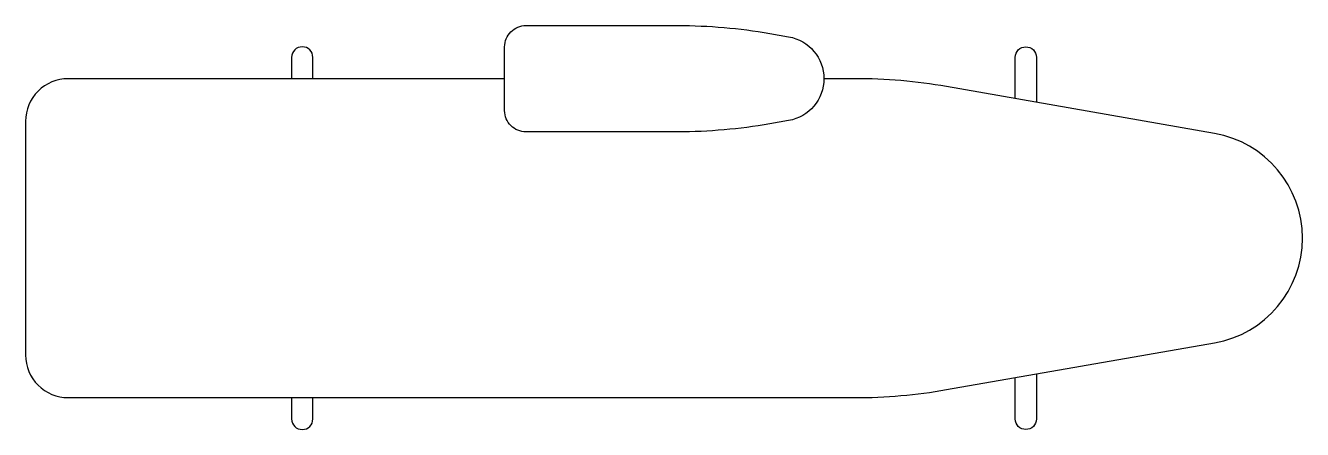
# Model space of a CAD drawing. Header units: millimetres. Extents: x -2996.08 to -2994.88, y 2845.49 to 2845.87.
import ezdxf

# ---------------------------------------------------------------- set-up
doc = ezdxf.new("R2010")
doc.units = ezdxf.units.MM
doc.header["$LTSCALE"] = 10
doc.layers.add('serviço_diversos', color=2, linetype='Continuous')

msp = doc.modelspace()

# ---------------------------------------------------------------- linework, layer by layer
at = {"layer": 'serviço_diversos'}
msp.add_lwpolyline([(-2995.4633, 2845.8706, -0.043322), (-2995.3771, 2845.8632), (-2995.3593, 2845.86, -0.840253), (-2995.3593, 2845.7812), (-2995.3771, 2845.7781, -0.043322), (-2995.4633, 2845.7706), (-2995.6062, 2845.7706, -0.414214), (-2995.6262, 2845.7906), (-2995.6262, 2845.8506, -0.414214), (-2995.6062, 2845.8706)], format="xyb", close=True, dxfattribs=at)
for points in [[(-2995.8064, 2845.8206), (-2995.8064, 2845.8406, 1), (-2995.8264, 2845.8406), (-2995.8264, 2845.8206)], [(-2995.1464, 2845.8019), (-2995.1464, 2845.8406, -1), (-2995.1264, 2845.8406), (-2995.1264, 2845.7984)], [(-2995.6262, 2845.8206), (-2996.0364, 2845.8206, 0.414214), (-2996.0764, 2845.7806), (-2996.0764, 2845.5606, 0.414214), (-2996.0364, 2845.5206), (-2995.297, 2845.5206, 0.043322), (-2995.2108, 2845.5281), (-2994.9592, 2845.5721, 0.840253), (-2994.9592, 2845.7691), (-2995.2108, 2845.8132, 0.043322), (-2995.297, 2845.8206), (-2995.3262, 2845.8206)], [(-2995.1264, 2845.5429), (-2995.1264, 2845.5006, -1), (-2995.1464, 2845.5006), (-2995.1464, 2845.5394)], [(-2995.8264, 2845.5206), (-2995.8264, 2845.5006, 1), (-2995.8064, 2845.5006), (-2995.8064, 2845.5206)]]:
    msp.add_lwpolyline(points, format="xyb", dxfattribs=at)

doc.saveas('drawing.dxf')
